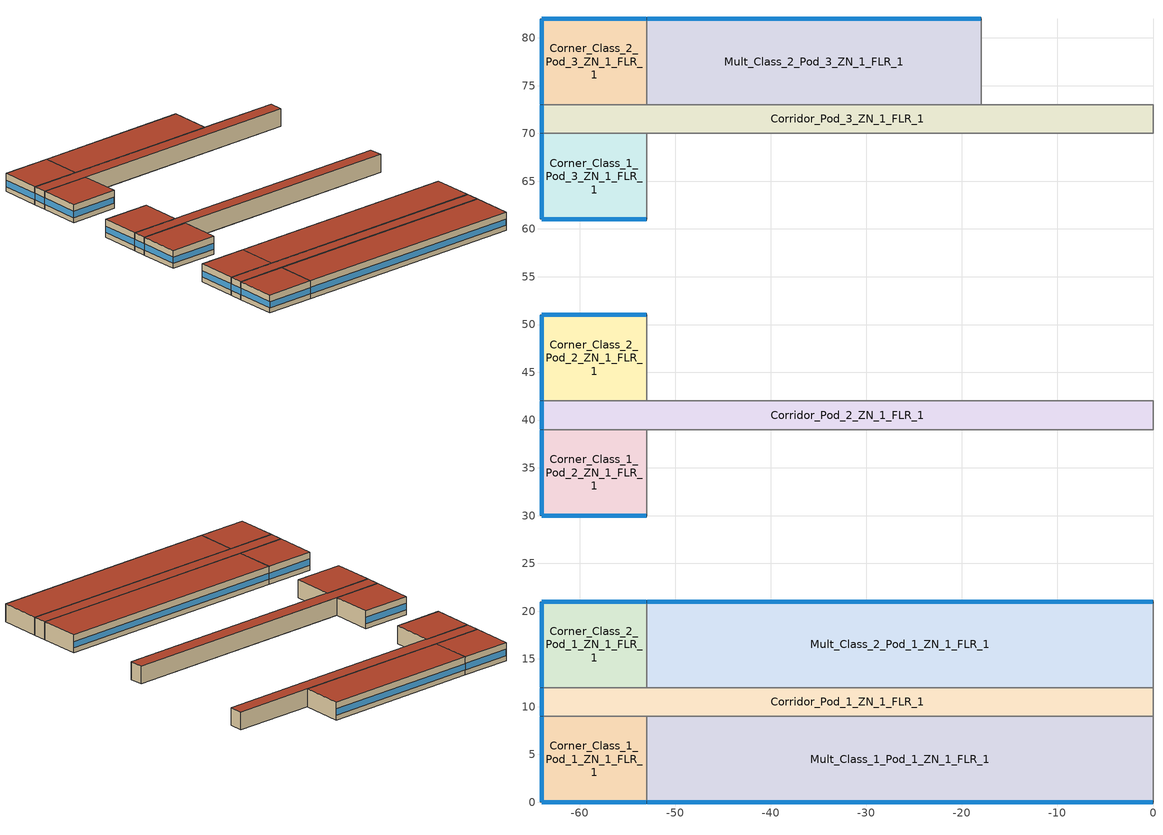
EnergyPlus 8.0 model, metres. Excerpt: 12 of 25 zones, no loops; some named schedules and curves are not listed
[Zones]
Corner_Class_1_Pod_1_ZN_1_FLR_1
 floor ground (ext_slab_6in_with_carpet): -64,9 -53,9 -53,0 -64,0 z0
 wall outside (nonres_ext_wall): -64,9 -64,0 -53,0 z0:4
 wall to Mult_Class_1_Pod_1_ZN_1_FLR_1 (int_wall): -53,0 -53,9 z0:4
 wall to Corridor_Pod_1_ZN_1_FLR_1 (int_wall): -53,9 -64,9 z0:4
 window (Window_U_0.62_SHGC_0.25): -63.95,0 -53.05,0 z1.1:2.51; -64,8.95 -64,0.05 z1.1:2.52
 roof outside (nonres_roof): -64,0 -53,0 -53,9 -64,9 z4
Mult_Class_1_Pod_1_ZN_1_FLR_1
 floor ground (ext_slab_6in_with_carpet): -53,9 0,9 0,0 -53,0 z0
 wall outside (nonres_ext_wall): -53,0 0,0 z0:4
 wall to Lobby_ZN_1_FLR_1 (int_wall): 0,0 0,9 z0:4
 wall to Corridor_Pod_1_ZN_1_FLR_1 (int_wall): 0,9 -53,9 z0:4
 window (Window_U_0.62_SHGC_0.25): -52.95,0 -0.05,0 z1.1:2.5
 roof outside (nonres_roof): -53,0 0,0 0,9 -53,9 z4
Corridor_Pod_1_ZN_1_FLR_1
 floor ground (ext_slab_6in_with_carpet): -64,12 0,12 0,9 -64,9 z0
 wall outside (nonres_ext_wall): -64,12 -64,9 z0:4
 wall to Main_Corridor_ZN_1_FLR_1 (int_wall): 0,9 0,12 z0:4
 wall to Mult_Class_2_Pod_1_ZN_1_FLR_1 (int_wall): 0,12 -53,12 z0:4
 wall to Corner_Class_2_Pod_1_ZN_1_FLR_1 (int_wall): -53,12 -64,12 z0:4
 window (Window_U_0.62_SHGC_0.25): -64,11.95 -64,9.05 z1.1:2.55
 roof outside (nonres_roof): -64,9 0,9 0,12 -64,12 z4
Corner_Class_2_Pod_1_ZN_1_FLR_1
 floor ground (ext_slab_6in_with_carpet): -64,21 -53,21 -53,12 -64,12 z0
 wall outside (nonres_ext_wall): -53,21 -64,21 -64,12 z0:4
 wall to Mult_Class_2_Pod_1_ZN_1_FLR_1 (int_wall): -53,12 -53,21 z0:4
 window (Window_U_0.62_SHGC_0.25): -53.05,21 -63.95,21 z1.1:2.51; -64,20.95 -64,12.05 z1.1:2.52
 roof outside (nonres_roof): -64,12 -53,12 -53,21 -64,21 z4
Mult_Class_2_Pod_1_ZN_1_FLR_1
 floor ground (ext_slab_6in_with_carpet): -53,21 0,21 0,12 -53,12 z0
 wall outside (nonres_ext_wall): 0,21 -53,21 z0:4
 wall to Main_Corridor_ZN_1_FLR_1 (int_wall): 0,12 0,21 z0:4
 window (Window_U_0.62_SHGC_0.25): -0.05,21 -52.95,21 z1.1:2.5
 roof outside (nonres_roof): -53,12 0,12 0,21 -53,21 z4
Corner_Class_1_Pod_2_ZN_1_FLR_1
 floor ground (ext_slab_6in_with_carpet): -64,39 -53,39 -53,30 -64,30 z0
 wall outside (nonres_ext_wall): -64,39 -64,30 -53,30 z0:4
 wall to Mult_Class_1_Pod_2_ZN_1_FLR_1 (int_wall): -53,30 -53,39 z0:4
 wall to Corridor_Pod_2_ZN_1_FLR_1 (int_wall): -53,39 -64,39 z0:4
 window (Window_U_0.62_SHGC_0.25): -63.95,30 -53.05,30 z1.1:2.51; -64,38.95 -64,30.05 z1.1:2.52
 roof outside (nonres_roof): -64,30 -53,30 -53,39 -64,39 z4
Corridor_Pod_2_ZN_1_FLR_1
 floor ground (ext_slab_6in_with_carpet): -64,42 0,42 0,39 -64,39 z0
 wall outside (nonres_ext_wall): -64,42 -64,39 z0:4
 wall to Mult_Class_1_Pod_2_ZN_1_FLR_1 (int_wall): -53,39 0,39 z0:4
 wall to Main_Corridor_ZN_1_FLR_1 (int_wall): 0,39 0,42 z0:4
 wall to Mult_Class_2_Pod_2_ZN_1_FLR_1 (int_wall): 0,42 -53,42 z0:4
 wall to Corner_Class_2_Pod_2_ZN_1_FLR_1 (int_wall): -53,42 -64,42 z0:4
 window (Window_U_0.62_SHGC_0.25): -64,41.95 -64,39.05 z1.1:2.55
 roof outside (nonres_roof): -64,39 0,39 0,42 -64,42 z4
Corner_Class_2_Pod_2_ZN_1_FLR_1
 floor ground (ext_slab_6in_with_carpet): -64,51 -53,51 -53,42 -64,42 z0
 wall outside (nonres_ext_wall): -53,51 -64,51 -64,42 z0:4
 wall to Mult_Class_2_Pod_2_ZN_1_FLR_1 (int_wall): -53,42 -53,51 z0:4
 window (Window_U_0.62_SHGC_0.25): -53.05,51 -63.95,51 z1.1:2.51; -64,50.95 -64,42.05 z1.1:2.52
 roof outside (nonres_roof): -64,42 -53,42 -53,51 -64,51 z4
Corner_Class_1_Pod_3_ZN_1_FLR_1
 floor ground (ext_slab_6in_with_carpet): -64,70 -53,70 -53,61 -64,61 z0
 wall outside (nonres_ext_wall): -64,70 -64,61 -53,61 z0:4
 wall to Mult_Class_1_Pod_3_ZN_1_FLR_1 (int_wall): -53,61 -53,70 z0:4
 wall to Corridor_Pod_3_ZN_1_FLR_1 (int_wall): -53,70 -64,70 z0:4
 window (Window_U_0.62_SHGC_0.25): -63.95,61 -53.05,61 z1.1:2.51; -64,69.95 -64,61.05 z1.1:2.52
 roof outside (nonres_roof): -64,61 -53,61 -53,70 -64,70 z4
Corridor_Pod_3_ZN_1_FLR_1
 floor ground (ext_slab_6in_with_carpet): -64,73 0,73 0,70 -64,70 z0
 wall outside (nonres_ext_wall): -64,73 -64,70 z0:4
 wall to Mult_Class_1_Pod_3_ZN_1_FLR_1 (int_wall): -53,70 0,70 z0:4
 wall to Library_Media_Center_ZN_1_FLR_1 (int_wall): 0,70 0,73 z0:4
 wall to Computer_Class_ZN_1_FLR_1 (int_wall): 0,73 -18,73 z0:4
 wall to Mult_Class_2_Pod_3_ZN_1_FLR_1 (int_wall): -18,73 -53,73 z0:4
 wall to Corner_Class_2_Pod_3_ZN_1_FLR_1 (int_wall): -53,73 -64,73 z0:4
 window (Window_U_0.62_SHGC_0.25): -64,72.95 -64,70.05 z1.1:2.55
 roof outside (nonres_roof): -64,70 0,70 0,73 -64,73 z4
Corner_Class_2_Pod_3_ZN_1_FLR_1
 floor ground (ext_slab_6in_with_carpet): -64,82 -53,82 -53,73 -64,73 z0
 wall outside (nonres_ext_wall): -53,82 -64,82 -64,73 z0:4
 wall to Mult_Class_2_Pod_3_ZN_1_FLR_1 (int_wall): -53,73 -53,82 z0:4
 window (Window_U_0.62_SHGC_0.25): -53.05,82 -63.95,82 z1.1:2.51; -64,81.95 -64,73.05 z1.1:2.52
 roof outside (nonres_roof): -64,73 -53,73 -53,82 -64,82 z4
Mult_Class_2_Pod_3_ZN_1_FLR_1
 floor ground (ext_slab_6in_with_carpet): -53,82 -18,82 -18,73 -53,73 z0
 wall outside (nonres_ext_wall): -18,82 -53,82 z0:4
 wall to Computer_Class_ZN_1_FLR_1 (int_wall): -18,73 -18,82 z0:4
 window (Window_U_0.62_SHGC_0.25): -18.05,82 -52.95,82 z1.1:2.5
 roof outside (nonres_roof): -53,73 -18,73 -18,82 -53,82 z4
[Building]
Primary School: North Axis {deg}=0; Terrain=City; Loads Convergence Tolerance Value=0.04; Temperature Convergence Tolerance Value {deltaC}=0.2; Solar Distribution=FullInteriorAndExterior; Maximum Number of Warmup Days=25; Minimum Number of Warmup Days=6
[Site:Location]
Site:Location=San Francisco Intl Ap_CA_USA Design_Conditions; Latitude {N+ S-}=37.62; Longitude {W- E+}=-122.4; Time Zone Relative to GMT {GMT+/-}=-8; Elevation {m}=2
[SizingPeriod:DesignDay] Day of Month=21; Dry-Bulb Temperature Range Modifier Type=DefaultMultipliers; Humidity Condition Type=Wetbulb; Barometric Pressure {Pa}=101301; Rain {Yes/No}=No; Snow on ground {Yes/No}=No; Daylight Savings Time Indicator=No
Name | Month | Day Type | Maximum Dry-Bulb Temperature {C} | Daily Dry-Bulb Temperature Range {C} | Wetbulb at Maximum Dry-Bulb {C} | Wind Speed {m/s} design conditions vs. traditional 6.71 m/s (15 mph) | Wind Direction {Degrees; N=0, S=180} | Solar Model Indicator | Clearness {0.0 to 1.1} | Wind Speed {m/s} design conditions vs. traditional 3.35 m/s (7mph) | ASHRAE Clear Sky Optical Depth for Beam Irradiance (taub) | ASHRAE Clear Sky Optical Depth for Diffuse Irradiance (taud)
San Francisco Intl Ap Ann Htg 99.6% Condns DB | 1 | WinterDesignDay | 3.8 | 0 | 3.8 | 2.2 | 150 | ASHRAEClearSky | 0
San Francisco Intl Ap Ann Clg .4% Condns DB=>MWB | 8 | SummerDesignDay | 28.3 | 8.5 | 17.2 |  | 310 | ASHRAETau |  | 5.9 | 0.365 | 2.435
[Site:GroundTemperature:BuildingSurface]
20.65, 20.66, 20.66, 20.68, 20.72, 22.92, 23.26, 23.32, 23.35, 21.12, 20.83, 20.71
[Site:WaterMainsTemperature]
Calculation Method=CORRELATION; Annual Average Outdoor Air Temperature {C}=13.09; Maximum Difference In Monthly Average Outdoor Air Temperatures {deltaC}=8.02
[Material]
Name | Roughness | Thickness {m} | Conductivity {W/m-K} | Density {kg/m3} | Specific Heat {J/kg-K} | Thermal Absorptance | Solar Absorptance | Visible Absorptance | Absorptance:Thermal | Absorptance:Solar | Absorptance:Visible
Std Wood 6inch | MediumSmooth | 0.15 | 0.12 | 540 | 1210 | 0.9 | 0.7 | 0.7
F07 25mm stucco | Smooth | 0.0254 | 0.72 | 1856 | 840 | 0.9 | 0.7 | 0.7
F08 Metal surface | Smooth | 0.0008 | 45.28 | 7824 | 500
F13 Built-up roofing | Rough | 0.0095 | 0.16 | 1120 | 1460 |  |  |  | 0.75 | 0.45
G01 13mm gypsum board | Smooth | 0.0127 | 0.16 | 800 | 1090 |  |  |  | 0.9 | 0.7 | 0.5
G01 16mm gypsum board | MediumSmooth | 0.0159 | 0.16 | 800 | 1090
150mm Normalweight concrete floor | MediumRough | 0.1524 | 2.31 | 2322 | 832
[Material:NoMass]
CP02 CARPET PAD: VeryRough, 0.21648, 0.9, 0.7, 0.8
Nonres_Roof_Insulation: MediumSmooth, 3.4722, 0.9, 0.7, 0.7
Nonres_Exterior_Wall_Insulation: MediumSmooth, 1.71283, 0.9, 0.7, 0.7
[Construction]
InteriorFurnishings: Std Wood 6inch
int_wall: G01 13mm gypsum board, G01 13mm gypsum board
ext_slab_6in_with_carpet: 150mm Normalweight concrete floor, CP02 CARPET PAD
nonres_roof: F13 Built-up roofing, Nonres_Roof_Insulation, F08 Metal surface
nonres_ext_wall: F07 25mm stucco, G01 16mm gypsum board, Nonres_Exterior_Wall_Insulation, G01 16mm gypsum board
Window_U_0.62_SHGC_0.25: REF C CLEAR HI 6MM, AIR 6MM, CLEAR 6MM
[WindowMaterial:Glazing] Optical Data Type=SpectralAverage; Thickness {m}=0.006; Infrared Transmittance at Normal Incidence=0; Front Side Infrared Hemispherical Emissivity=0.84; Conductivity {W/m-K}=0.9
Name | Solar Transmittance at Normal Incidence | Front Side Solar Reflectance at Normal Incidence | Back Side Solar Reflectance at Normal Incidence | Visible Transmittance at Normal Incidence | Front Side Visible Reflectance at Normal Incidence | Back Side Visible Reflectance at Normal Incidence | Back Side Infrared Hemispherical Emissivity
REF C CLEAR HI 6MM | 0.2 | 0.16 | 0.39 | 0.22 | 0.17 | 0.35 | 0.55
CLEAR 6MM | 0.775 | 0.071 | 0.071 | 0.881 | 0.08 | 0.08 | 0.84
[WindowMaterial:Gas]
AIR 6MM: Gas Type=Air; Thickness {m}=0.0063
[Zone] Type=1; Multiplier=1; Ceiling Height {m}=4; Floor Area {m2}=autocalculate; Part of Total Floor Area=Yes
Name | Volume {m3}
Corner_Class_1_Pod_1_ZN_1_FLR_1; Corner_Class_2_Pod_1_ZN_1_FLR_1; Corner_Class_1_Pod_2_ZN_1_FLR_1; Corner_Class_2_Pod_2_ZN_1_FLR_1; Corner_Class_1_Pod_3_ZN_1_FLR_1; Corner_Class_2_Pod_3_ZN_1_FLR_1 | 396
Mult_Class_1_Pod_1_ZN_1_FLR_1; Mult_Class_2_Pod_1_ZN_1_FLR_1 | 1908
Corridor_Pod_1_ZN_1_FLR_1; Corridor_Pod_2_ZN_1_FLR_1; Corridor_Pod_3_ZN_1_FLR_1 | 768
Mult_Class_2_Pod_3_ZN_1_FLR_1 | 1260
[InternalMass] Construction=InteriorFurnishings
Name | Zone | Surface Area {m2}
Corner_Class_1_Pod_1_ZN_1_FLR_1_InternalMass_1 | Corner_Class_1_Pod_1_ZN_1_FLR_1 | 198
Mult_Class_1_Pod_1_ZN_1_FLR_1_InternalMass_1 | Mult_Class_1_Pod_1_ZN_1_FLR_1 | 954
Corridor_Pod_1_ZN_1_FLR_1_InternalMass_1 | Corridor_Pod_1_ZN_1_FLR_1 | 384
Corner_Class_2_Pod_1_ZN_1_FLR_1_InternalMass_1 | Corner_Class_2_Pod_1_ZN_1_FLR_1 | 198
Mult_Class_2_Pod_1_ZN_1_FLR_1_InternalMass_1 | Mult_Class_2_Pod_1_ZN_1_FLR_1 | 954
Corner_Class_1_Pod_2_ZN_1_FLR_1_InternalMass_1 | Corner_Class_1_Pod_2_ZN_1_FLR_1 | 198
Corridor_Pod_2_ZN_1_FLR_1_InternalMass_1 | Corridor_Pod_2_ZN_1_FLR_1 | 384
Corner_Class_2_Pod_2_ZN_1_FLR_1_InternalMass_1 | Corner_Class_2_Pod_2_ZN_1_FLR_1 | 198
Corner_Class_1_Pod_3_ZN_1_FLR_1_InternalMass_1 | Corner_Class_1_Pod_3_ZN_1_FLR_1 | 198
Corridor_Pod_3_ZN_1_FLR_1_InternalMass_1 | Corridor_Pod_3_ZN_1_FLR_1 | 384
Corner_Class_2_Pod_3_ZN_1_FLR_1_InternalMass_1 | Corner_Class_2_Pod_3_ZN_1_FLR_1 | 198
Mult_Class_2_Pod_3_ZN_1_FLR_1_InternalMass_1 | Mult_Class_2_Pod_3_ZN_1_FLR_1 | 630
[People] Number of People Schedule=BLDG_OCC_SCH; Fraction Radiant=0.3; Sensible Heat Fraction=AUTOCALCULATE; Activity Level Schedule=ACTIVITY_SCH; Enable ASHRAE 55 Comfort Warnings=No; Mean Radiant Temperature Calculation Type=ZoneAveraged; Work Efficiency Schedule=WORK_EFF_SCH; Clothing Insulation Schedule=CLOTHING_SCH; Air Velocity Schedule=AIR_VELO_SCH; Thermal Comfort Model 1 Type=FANGER
Name | Zone or ZoneList | Number of People Calculation Method | Zone Floor Area per Person {m2/person} | Number of People
Corner_Class_1_Pod_1_ZN_1_FLR_1 | Corner_Class_1_Pod_1_ZN_1_FLR_1 | Area/Person | 3.716
Mult_Class_1_Pod_1_ZN_1_FLR_1 | Mult_Class_1_Pod_1_ZN_1_FLR_1 | Area/Person | 3.716
Corridor_Pod_1_ZN_1_FLR_1 | Corridor_Pod_1_ZN_1_FLR_1 | People |  | 0
Corner_Class_2_Pod_1_ZN_1_FLR_1 | Corner_Class_2_Pod_1_ZN_1_FLR_1 | Area/Person | 3.716
Mult_Class_2_Pod_1_ZN_1_FLR_1 | Mult_Class_2_Pod_1_ZN_1_FLR_1 | Area/Person | 3.716
Corner_Class_1_Pod_2_ZN_1_FLR_1 | Corner_Class_1_Pod_2_ZN_1_FLR_1 | Area/Person | 3.716
Corridor_Pod_2_ZN_1_FLR_1 | Corridor_Pod_2_ZN_1_FLR_1 | People |  | 0
Corner_Class_2_Pod_2_ZN_1_FLR_1 | Corner_Class_2_Pod_2_ZN_1_FLR_1 | Area/Person | 3.716
Corner_Class_1_Pod_3_ZN_1_FLR_1 | Corner_Class_1_Pod_3_ZN_1_FLR_1 | Area/Person | 3.716
Corridor_Pod_3_ZN_1_FLR_1 | Corridor_Pod_3_ZN_1_FLR_1 | People |  | 0
Corner_Class_2_Pod_3_ZN_1_FLR_1 | Corner_Class_2_Pod_3_ZN_1_FLR_1 | Area/Person | 3.716
Mult_Class_2_Pod_3_ZN_1_FLR_1 | Mult_Class_2_Pod_3_ZN_1_FLR_1 | Area/Person | 3.716
[Lights] Design Level Calculation Method=Watts/Area; Return Air Fraction=0; Fraction Radiant=0.37; Fraction Visible=0.2; Fraction Replaceable=1; Return Air Fraction Calculated from Plenum Temperature=No
Name | Zone or ZoneList | Schedule | Watts per Zone Floor Area {W/m2}2},
Corner_Class_1_Pod_1_ZN_1_FLR_1_Lights | Corner_Class_1_Pod_1_ZN_1_FLR_1 | BLDG_LIGHT_CLASSROOM_SCH | 13.3472
Mult_Class_1_Pod_1_ZN_1_FLR_1_Lights | Mult_Class_1_Pod_1_ZN_1_FLR_1 | BLDG_LIGHT_CLASSROOM_SCH | 13.3472
Corridor_Pod_1_ZN_1_FLR_1_Lights | Corridor_Pod_1_ZN_1_FLR_1 | BLDG_LIGHT_CORRIDOR_SCH | 7.10418
Corner_Class_2_Pod_1_ZN_1_FLR_1_Lights | Corner_Class_2_Pod_1_ZN_1_FLR_1 | BLDG_LIGHT_CLASSROOM_SCH | 13.3472
Mult_Class_2_Pod_1_ZN_1_FLR_1_Lights | Mult_Class_2_Pod_1_ZN_1_FLR_1 | BLDG_LIGHT_CLASSROOM_SCH | 13.3472
Corner_Class_1_Pod_2_ZN_1_FLR_1_Lights | Corner_Class_1_Pod_2_ZN_1_FLR_1 | BLDG_LIGHT_CLASSROOM_SCH | 13.3472
Corridor_Pod_2_ZN_1_FLR_1_Lights | Corridor_Pod_2_ZN_1_FLR_1 | BLDG_LIGHT_CORRIDOR_SCH | 7.10418
Corner_Class_2_Pod_2_ZN_1_FLR_1_Lights | Corner_Class_2_Pod_2_ZN_1_FLR_1 | BLDG_LIGHT_CLASSROOM_SCH | 13.3472
Corner_Class_1_Pod_3_ZN_1_FLR_1_Lights | Corner_Class_1_Pod_3_ZN_1_FLR_1 | BLDG_LIGHT_CLASSROOM_SCH | 13.3472
Corridor_Pod_3_ZN_1_FLR_1_Lights | Corridor_Pod_3_ZN_1_FLR_1 | BLDG_LIGHT_CORRIDOR_SCH | 7.10418
Corner_Class_2_Pod_3_ZN_1_FLR_1_Lights | Corner_Class_2_Pod_3_ZN_1_FLR_1 | BLDG_LIGHT_CLASSROOM_SCH | 13.3472
Mult_Class_2_Pod_3_ZN_1_FLR_1_Lights | Mult_Class_2_Pod_3_ZN_1_FLR_1 | BLDG_LIGHT_CLASSROOM_SCH | 13.3472
[ElectricEquipment] Schedule=BLDG_EQUIP_SCH; Design Level Calculation Method=EquipmentLevel; Fraction Latent=0; Fraction Radiant=0.5; Fraction Lost=0
Name | Zone or ZoneList | Design Level {W}
Corner_Class_1_Pod_1_ZN_1_FLR_1_PlugMisc_Equip | Corner_Class_1_Pod_1_ZN_1_FLR_1 | 1485
Mult_Class_1_Pod_1_ZN_1_FLR_1_PlugMisc_Equip | Mult_Class_1_Pod_1_ZN_1_FLR_1 | 7155
Corridor_Pod_1_ZN_1_FLR_1_PlugMisc_Equip | Corridor_Pod_1_ZN_1_FLR_1 | 768
Corner_Class_2_Pod_1_ZN_1_FLR_1_PlugMisc_Equip | Corner_Class_2_Pod_1_ZN_1_FLR_1 | 1485
Mult_Class_2_Pod_1_ZN_1_FLR_1_PlugMisc_Equip | Mult_Class_2_Pod_1_ZN_1_FLR_1 | 7155
Corner_Class_1_Pod_2_ZN_1_FLR_1_PlugMisc_Equip | Corner_Class_1_Pod_2_ZN_1_FLR_1 | 1485
Corridor_Pod_2_ZN_1_FLR_1_PlugMisc_Equip | Corridor_Pod_2_ZN_1_FLR_1 | 768
Corner_Class_2_Pod_2_ZN_1_FLR_1_PlugMisc_Equip | Corner_Class_2_Pod_2_ZN_1_FLR_1 | 1485
Corner_Class_1_Pod_3_ZN_1_FLR_1_PlugMisc_Equip | Corner_Class_1_Pod_3_ZN_1_FLR_1 | 1485
Corridor_Pod_3_ZN_1_FLR_1_PlugMisc_Equip | Corridor_Pod_3_ZN_1_FLR_1 | 768
Corner_Class_2_Pod_3_ZN_1_FLR_1_PlugMisc_Equip | Corner_Class_2_Pod_3_ZN_1_FLR_1 | 1485
Mult_Class_2_Pod_3_ZN_1_FLR_1_PlugMisc_Equip | Mult_Class_2_Pod_3_ZN_1_FLR_1 | 4725
[Daylighting:Controls] Total Daylighting Reference Points=2; Z-Coordinate of First Reference Point {m}=0.762; Z-Coordinate of Second Reference Point {m}=0.762; Illuminance Setpoint at First Reference Point {lux}=500; Illuminance Setpoint at Second Reference Point {lux}=500; Lighting Control Type=2; Maximum Allowable Discomfort Glare Index=22; Minimum Input Power Fraction for Continuous Dimming Control=0.3; Minimum Light Output Fraction for Continuous Dimming Control=0.2; Number of Stepped Control Steps=3; Probability Lighting will be Reset When Needed in Manual Stepped Control=1
Name | X-Coordinate of First Reference Point {m} | Y-Coordinate of First Reference Point {m} | X-Coordinate of Second Reference Point {m} | Y-Coordinate of Second Reference Point {m} | Fraction of Zone Controlled by First Reference Point | Fraction of Zone Controlled by Second Reference Point | Glare Calculation Azimuth Angle of View Direction Clockwise from Zone y-Axis {deg}
Corner_Class_1_Pod_1_ZN_1_FLR_1; Corner_Class_1_Pod_2_ZN_1_FLR_1; Corner_Class_1_Pod_3_ZN_1_FLR_1 | 1.6764 | 4.5 | 5.5 | 1.6764 | 0.22 | 0.22 | 180
Mult_Class_1_Pod_1_ZN_1_FLR_1 | 13.2588 | 1.6764 | 39.7764 | 1.6764 | 0.14 | 0.14 | 180
Corner_Class_2_Pod_1_ZN_1_FLR_1; Corner_Class_2_Pod_2_ZN_1_FLR_1; Corner_Class_2_Pod_3_ZN_1_FLR_1 | 1.6764 | 4.5 | 5.5 | 7.3236 | 0.22 | 0.22 | 270
Mult_Class_2_Pod_1_ZN_1_FLR_1 | 13.2588 | 7.3236 | 39.7764 | 7.3236 | 0.14 | 0.14 | 0
Mult_Class_2_Pod_3_ZN_1_FLR_1 | 8.7618 | 7.3236 | 26.289 | 7.3236 | 0.14 | 0.14 | 0
[ZoneInfiltration:DesignFlowRate] Schedule=INFIL_SCH_PNNL; Design Flow Rate Calculation Method=Flow/ExteriorArea; Constant Term Coefficient=0; Temperature Term Coefficient=0; Velocity Term Coefficient=0.224; Velocity Squared Term Coefficient=0
Name | Zone or ZoneList | Flow per Exterior Surface Area {m3/s-m2}
Corner_Class_1_Pod_1_ZN_1_FLR_1_Infiltration | Corner_Class_1_Pod_1_ZN_1_FLR_1 | 0.000254325
Mult_Class_1_Pod_1_ZN_1_FLR_1_Infiltration | Mult_Class_1_Pod_1_ZN_1_FLR_1 | 0.00017524
Corridor_Pod_1_ZN_1_FLR_1_Infiltration | Corridor_Pod_1_ZN_1_FLR_1 | 3.35686e-05
Corner_Class_2_Pod_1_ZN_1_FLR_1_Infiltration | Corner_Class_2_Pod_1_ZN_1_FLR_1 | 0.000254325
Mult_Class_2_Pod_1_ZN_1_FLR_1_Infiltration | Mult_Class_2_Pod_1_ZN_1_FLR_1 | 0.00017524
Corner_Class_1_Pod_2_ZN_1_FLR_1_Infiltration | Corner_Class_1_Pod_2_ZN_1_FLR_1 | 0.000254325
Corridor_Pod_2_ZN_1_FLR_1_Infiltration | Corridor_Pod_2_ZN_1_FLR_1 | 3.35686e-05
Corner_Class_2_Pod_2_ZN_1_FLR_1_Infiltration | Corner_Class_2_Pod_2_ZN_1_FLR_1 | 0.000254325
Corner_Class_1_Pod_3_ZN_1_FLR_1_Infiltration | Corner_Class_1_Pod_3_ZN_1_FLR_1 | 0.000254325
Corridor_Pod_3_ZN_1_FLR_1_Infiltration | Corridor_Pod_3_ZN_1_FLR_1 | 3.35686e-05
Corner_Class_2_Pod_3_ZN_1_FLR_1_Infiltration | Corner_Class_2_Pod_3_ZN_1_FLR_1 | 0.000254325
Mult_Class_2_Pod_3_ZN_1_FLR_1_Infiltration | Mult_Class_2_Pod_3_ZN_1_FLR_1 | 0.00017524
[Exterior:Lights] Control Option=AstronomicalClock
Name | Schedule | Design Level {W}
Exterior_Lights_a | Exterior_lighting_schedule_a | 150.48
Exterior_Lights_b | Exterior_lighting_schedule_b | 3340.3
[AvailabilityManager:NightCycle] Applicability Schedule=Always_On; Fan Schedule=HVACOperationSchd; Control Type=CycleOnAny; Thermostat Tolerance {deltaC}=1; Cycling Run Time {s}=1800
VAV_POD_1 Availability Manager; VAV_POD_2 Availability Manager; VAV_POD_3 Availability Manager; VAV_OTHER Availability Manager; PSZ-AC_2:5 Availability Manager; PSZ-AC_1:6 Availability Manager; PSZ-AC_2:7 Availability Manager
[Refrigeration:CompressorRack] Heat Rejection Location=ZONE; Design Condenser Fan Power {W}=350; Condenser Type=AIRCOOLED
Name | Design Compressor Rack COP {W/W} | Compressor Rack COP Function of Temperature Curve | Condenser Fan Power Function of Temperature Curve | Refrigeration Case Name or WalkIn Name or CaseAndWalkInList
RACK1 | 1.5 | RACK1_RackCOPfTCurve | RACK1_RackCondFanCurve2 | RACK1CaseList
RACK2 | 3 | RACK2_RackCOPfTCurve |  | RACK2CaseList
[EnergyManagementSystem:Sensor]
Name | Output:Variable or Output:Meter
Facility_Int_LTG | InteriorLights:Electricity
OAT_F | Site Outdoor Air Drybulb Temperature
